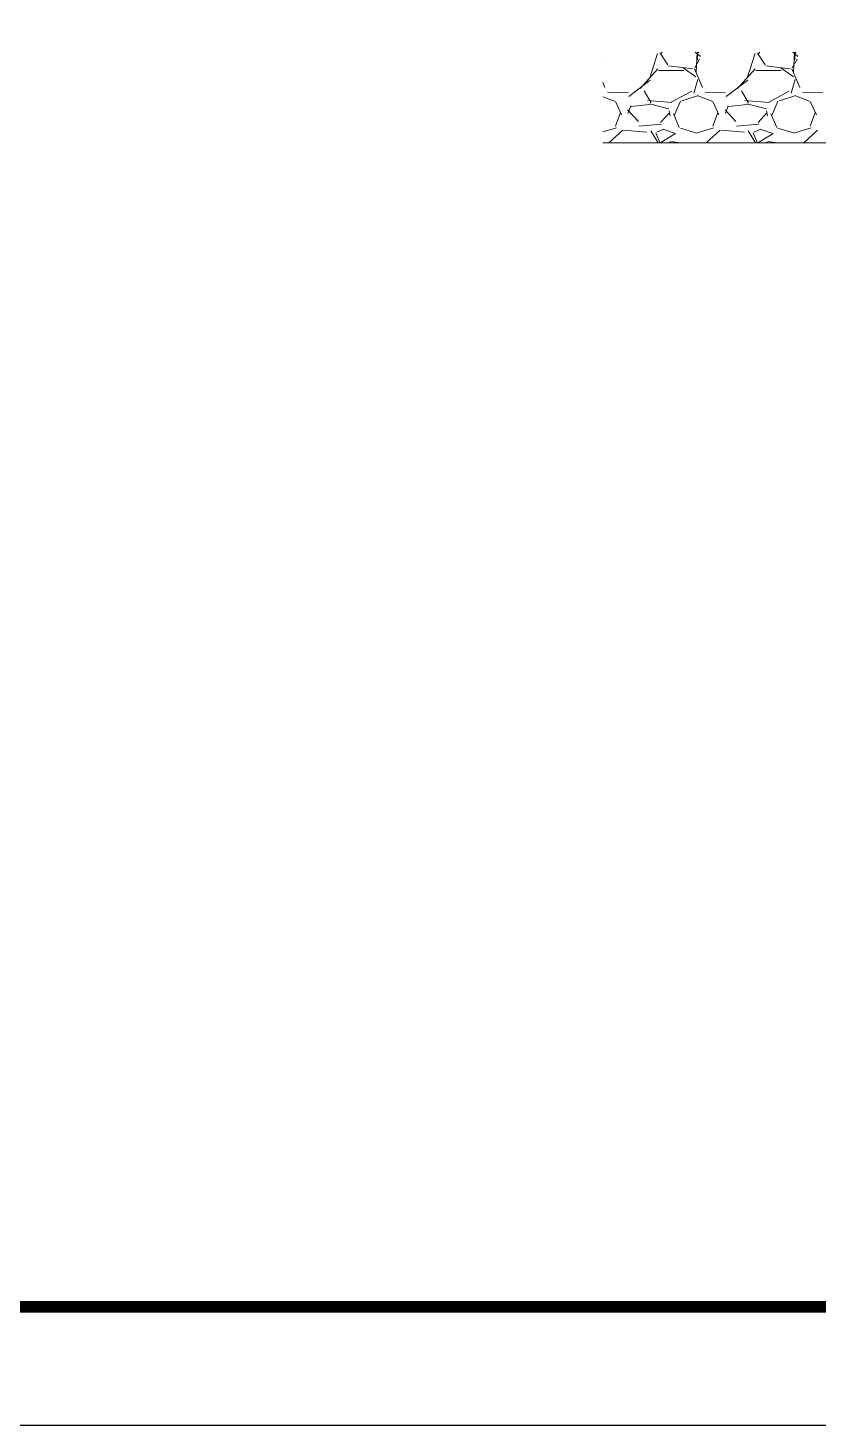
# Model space of a CAD drawing. Extents: x 1031190 to 1725648, y 733081 to 1571294.
# Drawn here: x 1334888 to 1341570, y 1112319 to 1124144 of the extents above; entities that cross this region are included whole.
import ezdxf

# ---------------------------------------------------------------- set-up
doc = ezdxf.new("R2010")
doc.units = 0
doc.header["$LTSCALE"] = 1000
doc.header["$MEASUREMENT"] = 0
doc.layers.add('图框', color=140, linetype='Continuous')

msp = doc.modelspace()

# ---------------------------------------------------------------- linework, layer by layer
at = {"lineweight": 20}
for p, q in [((1339750.5, 1123901.4), (1339750.1, 1123901.9)), ((1339750.5, 1123901.4), (1339750.1, 1123901.9)), ((1340146.9, 1123723.2), (1340212.8, 1123929.2)), ((1340146.9, 1123723.2), (1340212.8, 1123929.2)), ((1340233.6, 1123929.7), (1340299.5, 1123830.8)), ((1340233.6, 1123929.7), (1340299.5, 1123830.8)), ((1340252.6, 1123938.6), (1340236, 1123922)), ((1340252.6, 1123938.6), (1340236, 1123922)), ((1340574.6, 1123901.4), (1340532.1, 1123938.6)), ((1340574.6, 1123901.4), (1340532.1, 1123938.6)), ((1340547.7, 1123938.6), (1340539.7, 1123771)), ((1340547.7, 1123938.6), (1340539.7, 1123771)), ((1340550.5, 1123875), (1340550.5, 1123924.4)), ((1340550.5, 1123875), (1340550.5, 1123924.4)), ((1340561.9, 1123938.6), (1340552.8, 1123930.3)), ((1340561.9, 1123938.6), (1340552.8, 1123930.3)), ((1340970.9, 1123723.2), (1341036.9, 1123929.2)), ((1340970.9, 1123723.2), (1341036.9, 1123929.2)), ((1341057.6, 1123929.7), (1341123.6, 1123830.8)), ((1341057.6, 1123929.7), (1341123.6, 1123830.8)), ((1341076.6, 1123938.6), (1341060, 1123922)), ((1341076.6, 1123938.6), (1341060, 1123922)), ((1341398.6, 1123901.4), (1341356.1, 1123938.6)), ((1341398.6, 1123901.4), (1341356.1, 1123938.6)), ((1341371.7, 1123938.6), (1341363.7, 1123771)), ((1341371.7, 1123938.6), (1341363.7, 1123771)), ((1341374.6, 1123875), (1341374.6, 1123924.4)), ((1341374.6, 1123875), (1341374.6, 1123924.4)), ((1341386, 1123938.6), (1341376.8, 1123930.3)), ((1341386, 1123938.6), (1341376.8, 1123930.3)), ((1340065.4, 1123632.2), (1340213.7, 1123797)), ((1340065.4, 1123632.2), (1340213.7, 1123797)), ((1340220.9, 1123784.3), (1340435.2, 1123784.3)), ((1340220.9, 1123784.3), (1340435.2, 1123784.3)), ((1340304.5, 1123822.1), (1340510.5, 1123797.4)), ((1340304.5, 1123822.1), (1340510.5, 1123797.4)), ((1340430.6, 1123805.7), (1340537.7, 1123731.6)), ((1340430.6, 1123805.7), (1340537.7, 1123731.6)), ((1340525.6, 1123797.5), (1340591.5, 1123641)), ((1340525.6, 1123797.5), (1340591.5, 1123641)), ((1340526.8, 1123806.9), (1340568, 1123881.1)), ((1340526.8, 1123806.9), (1340568, 1123881.1)), ((1340889.4, 1123632.2), (1341037.7, 1123797)), ((1340889.4, 1123632.2), (1341037.7, 1123797)), ((1341045, 1123784.3), (1341259.2, 1123784.3)), ((1341045, 1123784.3), (1341259.2, 1123784.3)), ((1341128.5, 1123822.1), (1341334.5, 1123797.4)), ((1341128.5, 1123822.1), (1341334.5, 1123797.4)), ((1341254.6, 1123805.7), (1341361.8, 1123731.6)), ((1341254.6, 1123805.7), (1341361.8, 1123731.6)), ((1341349.6, 1123797.6), (1341415.6, 1123641)), ((1341349.6, 1123797.6), (1341415.6, 1123641)), ((1341350.9, 1123806.9), (1341392.1, 1123881.1)), ((1341350.9, 1123806.9), (1341392.1, 1123881.1)), ((1339750.1, 1123682.4), (1339767.5, 1123641)), ((1339750.1, 1123682.4), (1339767.5, 1123641)), ((1339969.5, 1123562.9), (1340150.8, 1123702.9)), ((1339969.5, 1123562.9), (1340150.8, 1123702.9)), ((1340552.4, 1123706.6), (1340519.4, 1123591.2)), ((1340552.4, 1123706.6), (1340519.4, 1123591.2)), ((1340793.6, 1123562.8), (1340974.9, 1123702.9)), ((1340793.6, 1123562.8), (1340974.9, 1123702.9)), ((1341376.4, 1123706.6), (1341343.5, 1123591.2)), ((1341376.4, 1123706.6), (1341343.5, 1123591.2)), ((1339750.1, 1123561.7), (1339856.4, 1123521.8)), ((1339750.1, 1123561.7), (1339856.4, 1123521.8)), ((1339790.4, 1123601.8), (1339963.5, 1123593.6)), ((1339790.4, 1123601.8), (1339963.5, 1123593.6)), ((1340157.4, 1123511.6), (1340099.7, 1123610.5)), ((1340157.4, 1123511.6), (1340099.7, 1123610.5)), ((1340501.5, 1123607.7), (1340328.5, 1123517.1)), ((1340501.5, 1123607.7), (1340328.5, 1123517.1)), ((1340419, 1123527.3), (1340550.8, 1123568.5)), ((1340419, 1123527.3), (1340550.8, 1123568.5)), ((1340548.6, 1123571.2), (1340680.4, 1123521.8)), ((1340548.6, 1123571.2), (1340680.4, 1123521.8)), ((1340614.4, 1123601.8), (1340787.5, 1123593.6)), ((1340614.4, 1123601.8), (1340787.5, 1123593.6)), ((1340981.4, 1123511.6), (1340923.7, 1123610.5)), ((1340981.4, 1123511.6), (1340923.7, 1123610.5)), ((1341325.6, 1123607.7), (1341152.5, 1123517.1)), ((1341325.6, 1123607.7), (1341152.5, 1123517.1)), ((1341243, 1123527.3), (1341374.9, 1123568.5)), ((1341243, 1123527.3), (1341374.9, 1123568.5)), ((1341372.6, 1123571.2), (1341504.5, 1123521.8)), ((1341372.6, 1123571.2), (1341504.5, 1123521.8)), ((1341438.5, 1123601.8), (1341611.5, 1123593.6)), ((1341438.5, 1123601.8), (1341611.5, 1123593.6)), ((1339856.7, 1123312.6), (1339897.9, 1123428)), ((1339856.7, 1123312.6), (1339897.9, 1123428)), ((1339858.6, 1123514.6), (1339908.1, 1123407.5)), ((1339858.6, 1123514.6), (1339908.1, 1123407.5)), ((1340050.4, 1123353.3), (1339959.8, 1123452.1)), ((1340050.4, 1123353.3), (1339959.8, 1123452.1)), ((1339962, 1123419.6), (1339986.7, 1123485.5)), ((1339962, 1123419.6), (1339986.7, 1123485.5)), ((1340147.2, 1123494.9), (1339990.6, 1123478.5)), ((1340147.2, 1123494.9), (1339990.6, 1123478.5)), ((1340333.9, 1123513), (1340127.9, 1123529.5)), ((1340333.9, 1123513), (1340127.9, 1123529.5)), ((1340309.3, 1123460), (1340144.5, 1123501.2)), ((1340309.3, 1123460), (1340144.5, 1123501.2)), ((1340312.6, 1123426.1), (1340238.4, 1123343.7)), ((1340312.6, 1123426.1), (1340238.4, 1123343.7)), ((1340319.7, 1123400.5), (1340311.5, 1123441.7)), ((1340319.7, 1123400.5), (1340311.5, 1123441.7)), ((1340346.9, 1123417.6), (1340396.3, 1123302.2)), ((1340346.9, 1123417.6), (1340396.3, 1123302.2)), ((1340356.7, 1123409.8), (1340406.2, 1123525.1)), ((1340356.7, 1123409.8), (1340406.2, 1123525.1)), ((1340680.8, 1123312.6), (1340722, 1123428)), ((1340680.8, 1123312.6), (1340722, 1123428)), ((1340682.7, 1123514.6), (1340732.1, 1123407.5)), ((1340682.7, 1123514.6), (1340732.1, 1123407.5)), ((1340874.4, 1123353.3), (1340783.8, 1123452.1)), ((1340874.4, 1123353.3), (1340783.8, 1123452.1)), ((1340786, 1123419.6), (1340810.7, 1123485.5)), ((1340786, 1123419.6), (1340810.7, 1123485.5)), ((1340971.2, 1123494.9), (1340814.7, 1123478.5)), ((1340971.2, 1123494.9), (1340814.7, 1123478.5)), ((1341158, 1123513), (1340952, 1123529.5)), ((1341158, 1123513), (1340952, 1123529.5)), ((1341133.4, 1123460), (1340968.6, 1123501.2)), ((1341133.4, 1123460), (1340968.6, 1123501.2)), ((1341136.6, 1123426.2), (1341062.4, 1123343.7)), ((1341136.6, 1123426.2), (1341062.4, 1123343.7)), ((1341143.7, 1123400.5), (1341135.5, 1123441.7)), ((1341143.7, 1123400.5), (1341135.5, 1123441.7)), ((1341170.9, 1123417.6), (1341220.4, 1123302.2)), ((1341170.9, 1123417.6), (1341220.4, 1123302.2)), ((1341180.8, 1123409.8), (1341230.2, 1123525.1)), ((1341180.8, 1123409.8), (1341230.2, 1123525.1)), ((1341504.8, 1123312.6), (1341546, 1123428)), ((1341504.8, 1123312.6), (1341546, 1123428)), ((1341506.7, 1123514.6), (1341556.2, 1123407.5)), ((1341506.7, 1123514.6), (1341556.2, 1123407.5)), ((1340245.2, 1123329.1), (1340055.7, 1123312.7)), ((1340245.2, 1123329.1), (1340055.7, 1123312.7)), ((1341069.3, 1123329.1), (1340879.8, 1123312.7)), ((1341069.3, 1123329.1), (1340879.8, 1123312.7)), ((1339750.1, 1123264), (1339865.1, 1123297.9)), ((1339750.1, 1123264), (1339865.1, 1123297.9)), ((1339918.3, 1123279.3), (1339800.6, 1123171.8)), ((1339918.3, 1123279.3), (1339800.6, 1123171.8)), ((1340123.3, 1123263.3), (1339925.6, 1123279.7)), ((1340123.3, 1123263.3), (1339925.6, 1123279.7)), ((1340217.3, 1123171.8), (1340154.9, 1123274)), ((1340217.3, 1123171.8), (1340154.9, 1123274)), ((1340197.6, 1123256.4), (1340230.6, 1123174)), ((1340197.6, 1123256.4), (1340230.6, 1123174)), ((1340263, 1123286.2), (1340205.3, 1123261.5)), ((1340263, 1123286.2), (1340205.3, 1123261.5)), ((1340241.5, 1123175.8), (1340365.1, 1123250)), ((1340241.5, 1123175.8), (1340365.1, 1123250)), ((1340364.1, 1123251.8), (1340265.3, 1123284.8)), ((1340364.1, 1123251.8), (1340265.3, 1123284.8)), ((1340318.4, 1123180.4), (1340309.8, 1123171.8)), ((1340318.4, 1123180.4), (1340309.8, 1123171.8)), ((1340403.3, 1123171.8), (1340325, 1123183.6)), ((1340403.3, 1123171.8), (1340325, 1123183.6)), ((1340405.7, 1123294.8), (1340545.8, 1123253.6)), ((1340405.7, 1123294.8), (1340545.8, 1123253.6)), ((1340549.1, 1123256.7), (1340689.2, 1123297.9)), ((1340549.1, 1123256.7), (1340689.2, 1123297.9)), ((1340742.3, 1123279.3), (1340624.7, 1123171.8)), ((1340742.3, 1123279.3), (1340624.7, 1123171.8)), ((1340947.4, 1123263.3), (1340749.6, 1123279.7)), ((1340947.4, 1123263.3), (1340749.6, 1123279.7)), ((1341041.4, 1123171.8), (1340979, 1123274)), ((1341041.4, 1123171.8), (1340979, 1123274)), ((1341021.6, 1123256.4), (1341054.6, 1123174)), ((1341021.6, 1123256.4), (1341054.6, 1123174)), ((1341087, 1123286.2), (1341029.3, 1123261.5)), ((1341087, 1123286.2), (1341029.3, 1123261.5)), ((1341065.5, 1123175.8), (1341189.1, 1123250)), ((1341065.5, 1123175.8), (1341189.1, 1123250)), ((1341188.2, 1123251.8), (1341089.3, 1123284.8)), ((1341188.2, 1123251.8), (1341089.3, 1123284.8)), ((1341142.4, 1123180.4), (1341133.9, 1123171.8)), ((1341142.4, 1123180.4), (1341133.9, 1123171.8)), ((1341227.3, 1123171.8), (1341149, 1123183.6)), ((1341227.3, 1123171.8), (1341149, 1123183.6)), ((1341229.7, 1123294.8), (1341369.8, 1123253.6)), ((1341229.7, 1123294.8), (1341369.8, 1123253.6)), ((1341373.1, 1123256.7), (1341513.2, 1123297.9)), ((1341373.1, 1123256.7), (1341513.2, 1123297.9)), ((1341566.4, 1123279.3), (1341448.7, 1123171.8)), ((1341566.4, 1123279.3), (1341448.7, 1123171.8)), ((1339750.1, 1123171.8), (1350074.4, 1123171.8)), ((1339750.1, 1123171.8), (1350074.4, 1123171.8)), ((1339750.1, 1123171.8), (1350074.4, 1123171.8)), ((1339750.1, 1123171.8), (1350074.4, 1123171.8))]:
    msp.add_line(p, q, dxfattribs=at)
at = {"layer": '图框'}
msp.add_lwpolyline([(1278969.8, 1112318.7), (1384069.8, 1112318.7), (1384069.8, 1171718.7), (1278969.8, 1171718.7)], close=True, dxfattribs=at)
msp.add_lwpolyline([(1278969.8, 1112318.7), (1384069.8, 1112318.7), (1384069.8, 1171718.7), (1278969.8, 1171718.7)], close=True, dxfattribs=at)
at = {"layer": '图框', "const_width": 100}
msp.add_lwpolyline([(1281469.8, 1113318.7), (1383069.8, 1113318.7), (1383069.8, 1170718.7), (1281469.8, 1170718.7)], close=True, dxfattribs=at)
msp.add_lwpolyline([(1281469.8, 1113318.7), (1383069.8, 1113318.7), (1383069.8, 1170718.7), (1281469.8, 1170718.7)], close=True, dxfattribs=at)

doc.saveas('drawing.dxf')
